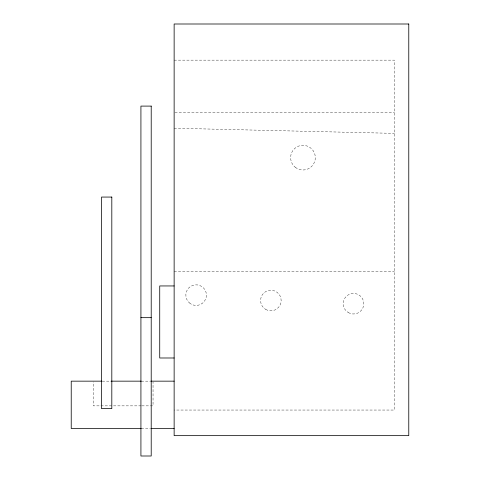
<?xml version="1.0" encoding="UTF-8"?>
<svg xmlns="http://www.w3.org/2000/svg" width="480" height="480" viewBox="0 0 480 480"><rect width="100%" height="100%" fill="white"/><g stroke="black" fill="none" stroke-linecap="round" stroke-linejoin="round"><path stroke-width="0.36" stroke-dasharray="2.4 1.8" d="M174.138 60.15L394.368 60.15L394.368 410.046L174.138 410.046M174.888 112.788L394.368 112.788M174.138 271.71L394.368 271.71M102.306 381.156L111.264 381.156M141.324 381.156L150.27 381.156M141.108 405.858L93.354 405.858L93.354 381.906M141.852 405.858L153.042 405.858L153.042 381.906M141.324 428.496L150.27 428.496M174.138 128.226L394.368 133.368M189.39 302.898A10.29 10.29 0 0 0 206.238 297.072A10.29 10.29 0 0 0 192.768 285.396A10.29 10.29 0 0 0 189.39 302.898M265.716 309.42A10.29 10.29 0 0 0 281.154 300.51A10.29 10.29 0 0 0 265.716 291.594A10.29 10.29 0 0 0 265.716 309.42M348.378 312.612A10.29 10.29 0 0 0 363.816 303.702A10.29 10.29 0 0 0 348.378 294.792A10.29 10.29 0 0 0 348.378 312.612M295.29 167.316A12.348 12.348 0 0 0 315.186 159.468A12.348 12.348 0 0 0 298.44 146.16A12.348 12.348 0 0 0 295.29 167.316"/><path stroke-width="0.72" d="M174.138 285.948L159.726 285.948L159.726 357.99L174.138 357.99M140.922 317.658L151.212 317.658M101.802 381.156L71.226 381.156L71.226 428.496L141.324 428.496M111.264 381.156L141.324 381.156M150.804 381.156L174.138 381.156M151.02 428.496L174.138 428.496M408.774 24L174.138 24L174.138 435.648L408.774 435.648L408.774 24M151.212 106.098L140.922 106.098L140.922 456L151.212 456L151.212 106.098M111.81 197.064L101.52 197.064L101.52 408.624L111.81 408.624L111.81 197.064"/></g></svg>
